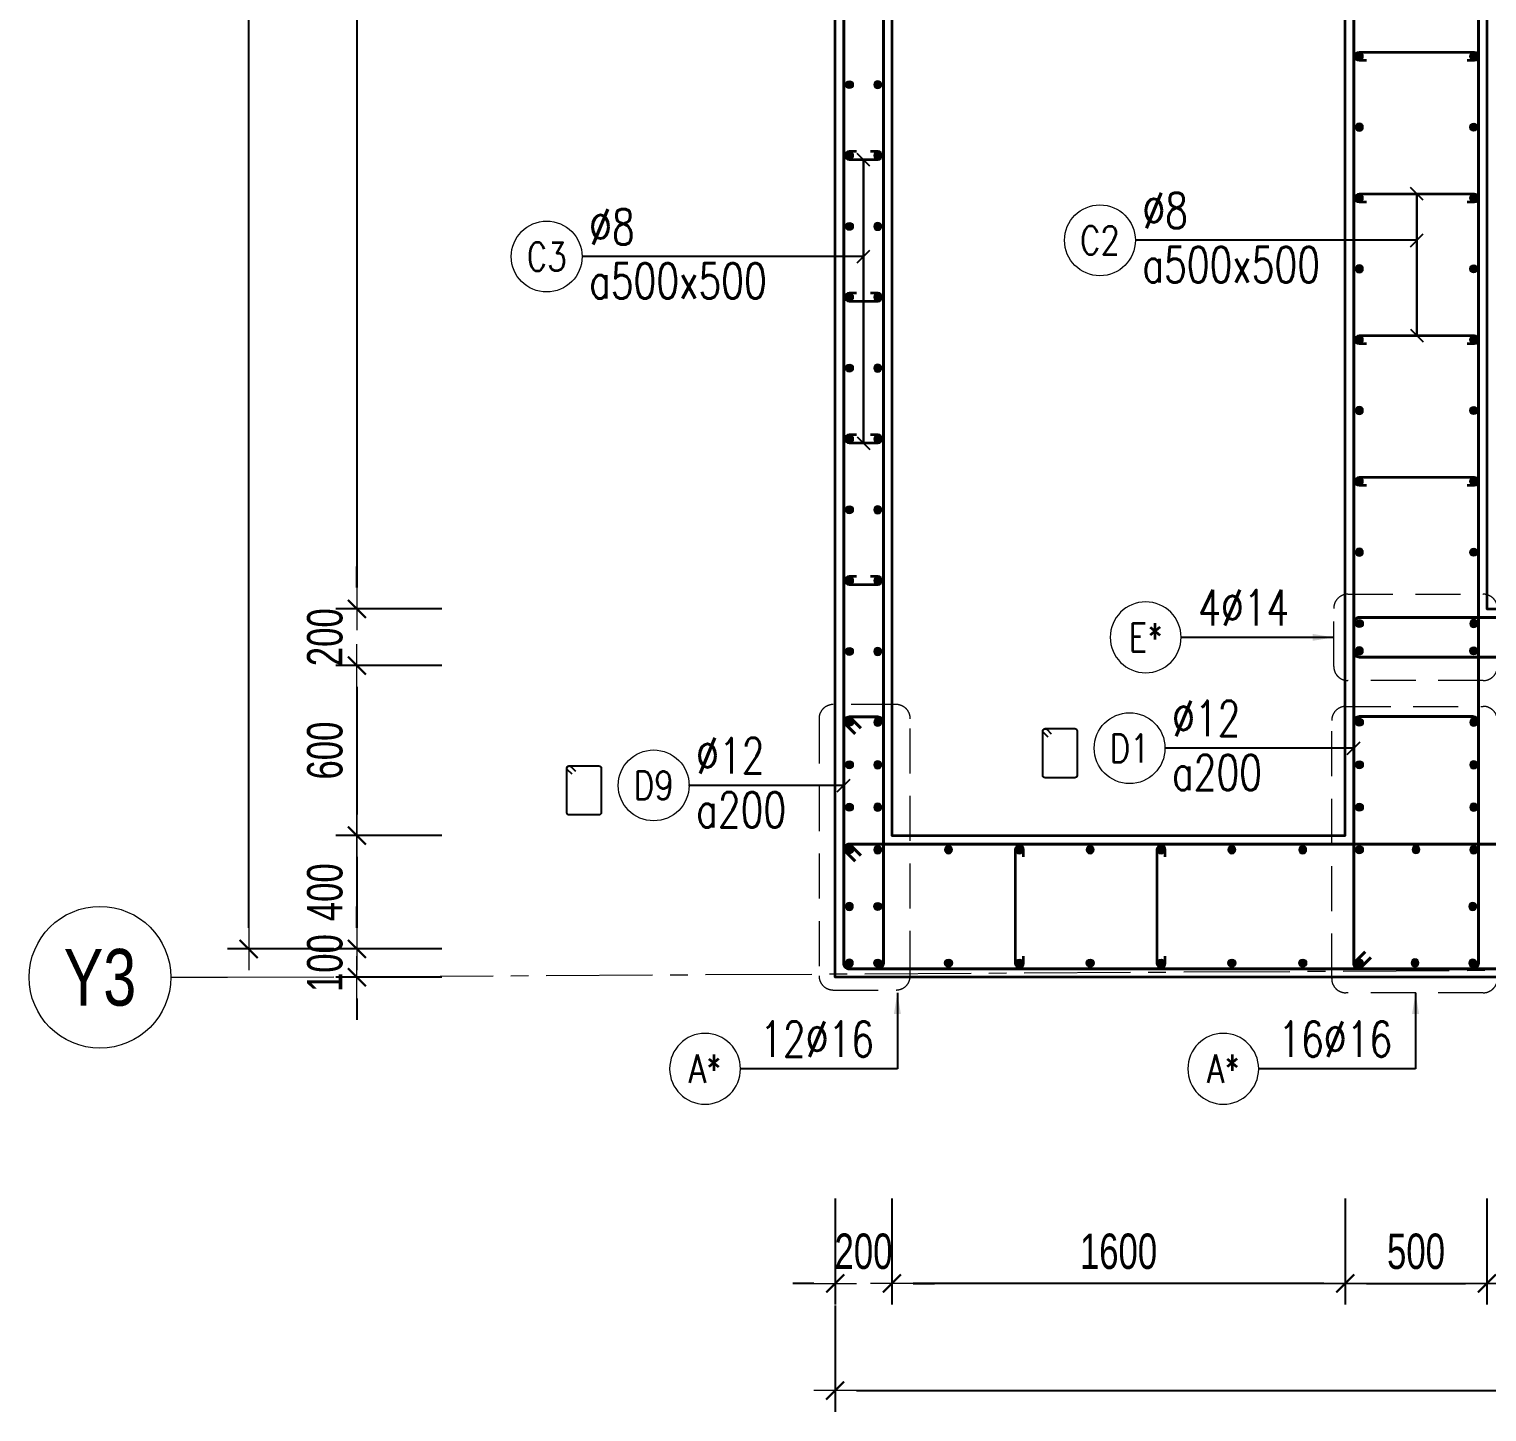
# Model space of a CAD drawing. Header units: millimetres. Extents: x 944027 to 981803, y -83026 to 82675.
# Drawn here: x 944027 to 949171, y -34041 to -29161 of the extents above; entities that cross this region are included whole.
import ezdxf
from ezdxf.enums import TextEntityAlignment as Align

# ---------------------------------------------------------------- set-up
doc = ezdxf.new("R2010")
doc.units = ezdxf.units.MM
doc.header["$MEASUREMENT"] = 0
for name, pattern in [('HIDDEN2', [4.7625, 3.175, -1.5875]), ('HT_Dim Grid$0$CENTER2', [1.125, 0.75, -0.125, 0.125, -0.125]), ('HT_Grid$0$CENTER2', [1.125, 0.75, -0.125, 0.125, -0.125])]:
    doc.linetypes.add(name, pattern=pattern)
doc.layers.get('0').update_dxf_attribs({"lineweight": 20})
doc.layers.get('Defpoints').update_dxf_attribs({"color": 151, "lineweight": 9})
for name, color, linetype, lineweight in [('HT_Dim Grid$0$NDC_S_AXIS', 5, 'HT_Dim Grid$0$CENTER2', 13), ('HT_Dim Grid$0$NDC_S_SYMBOL', 1, 'Continuous', 15), ('HT_Dim Grid$0$NDC_S_TEXT SYMBOL', 7, 'Continuous', 20), ('HT_Grid$0$NDC_S_AXIS', 5, 'HT_Grid$0$CENTER2', 13), ('KC-LEADER', 153, 'Continuous', 18), ('KC-THEP', 6, 'Continuous', 40), ('NDC_S_DIM', 1, 'Continuous', 15), ('NDC_S_HATCH COLUMN AND WALL', 251, 'Continuous', 13), ('NDC_S_HIDDEN', 8, 'HIDDEN2', 13), ('NDC_S_LEADER', 1, 'Continuous', 15), ('NDC_S_REBAR', 4, 'Continuous', 35), ('NDC_S_STIRRUP', 4, 'Continuous', 40), ('NDC_S_VN TEXT', 7, 'Continuous', 20), ('NDC_S_WALL', 6, 'Continuous', 35)]:
    doc.layers.add(name, color=color, linetype=linetype, lineweight=lineweight)
doc.layers.add('Ligature', color=1, linetype='Continuous')
doc.styles.add('HT_Dim Grid$0$NDC_ANNO', font='', dxfattribs={"width": 0.8})
doc.styles.add('NDC_DIM', font='', dxfattribs={"width": 0.75})
doc.styles.add('NDC_EN TXT', font='romans.shx', dxfattribs={"width": 0.8})
doc.styles.get('HT_Dim Grid$0$NDC_ANNO').set_extended_font_data('Dotum')
doc.styles.get('NDC_DIM').set_extended_font_data('Dotum')
doc.dimstyles.new('NDC_dim_30', dxfattribs={"dimscale": 30, "dimtxt": 2.5, "dimasz": 1.5, "dimexe": 1.5, "dimexo": 2.5, "dimgap": 1, "dimtad": 1, "dimdec": 0, "dimzin": 0, "dimdsep": 46, "dimtxsty": 'NDC_DIM', "dimblk": 'DIMMARK', "dimcen": 0.09, "dimdle": 1.2, "dimclrd": 1, "dimclre": 1, "dimclrt": 3, "dimadec": 0, "dimazin": 0, "dimtfac": 1, "dimtdec": 0, "dimtix": 1, "dimtofl": 0, "dimtmove": 0, "dimatfit": 3, "dimfxl": 6, "dimfxlon": 1, "dimtolj": 1, "dimtzin": 0, "dimarcsym": 0})
doc.dimstyles.new('NDC_dim_50', dxfattribs={"dimscale": 50, "dimtxt": 2.5, "dimasz": 1.5, "dimexe": 1.5, "dimexo": 2.5, "dimgap": 1, "dimtad": 1, "dimdec": 0, "dimzin": 0, "dimdsep": 46, "dimtxsty": 'NDC_DIM', "dimblk": 'DIMMARK', "dimcen": 0.09, "dimdle": 1.2, "dimclrd": 1, "dimclre": 1, "dimclrt": 3, "dimadec": 0, "dimazin": 0, "dimtfac": 1, "dimtdec": 0, "dimtix": 1, "dimtofl": 0, "dimtmove": 0, "dimatfit": 3, "dimfxl": 6, "dimfxlon": 1, "dimtolj": 1, "dimtzin": 0, "dimarcsym": 0})

# ---------------------------------------------------------------- blocks, each defined once
blk = doc.blocks.new('THEP')
at = {"layer": 'KC-LEADER', "color": 6}
blk.add_circle((0, 0), 14, dxfattribs=at)
at = {"layer": 'KC-THEP'}
for p, q in [((-14, 0), (14, 0)), ((9.9, 9.9), (-9.9, -9.9)), ((-9.9, 9.9), (9.9, -9.9)), ((0, 14), (0, -14))]:
    blk.add_line(p, q, dxfattribs=at)
blk = doc.blocks.new('DIMMARK')
at = {"layer": 'NDC_S_DIM', "color": 1}
blk.add_line((-1.5, 0), (1, 0), dxfattribs=at)
at = {"layer": 'NDC_S_DIM', "color": 2, "const_width": 0.1}
blk.add_lwpolyline([(-0.424, -0.424), (0.424, 0.424)], dxfattribs=at)
blk = doc.blocks.new('*U9')
blk.add_circle((2.5, 0), 2.5)
at = {"layer": 'NDC_S_VN TEXT', "color": 3, "style": 'NDC_EN TXT', "width": 0.75}
blk.add_attdef('DK2', text='', height=2.5, dxfattribs=at).set_placement((-0.85, 0.85), align=Align.RIGHT)
at = {"layer": 'NDC_S_VN TEXT', "color": 7, "style": 'NDC_EN TXT', "width": 0.8}
blk.add_attdef('SH3', text='', height=2, dxfattribs=at).set_placement((2.5, 0), align=Align.MIDDLE)
blk = doc.blocks.new('*U11')
blk.add_circle((-2.5, 0), 2.5)
at = {"layer": 'NDC_S_VN TEXT', "color": 3, "style": 'NDC_EN TXT', "width": 0.75}
for tag, p in [('DK1', (0.5, 0.85)), ('KC1', (0.5, -2.97))]:
    blk.add_attdef(tag, p, '', height=2.5, dxfattribs=at)
at = {"layer": 'NDC_S_VN TEXT', "color": 7, "style": 'NDC_EN TXT', "width": 0.8}
blk.add_attdef('SH2', text='', height=2, dxfattribs=at).set_placement((-2.5, 0), align=Align.MIDDLE)
blk = doc.blocks.new('*U12')
blk.add_circle((-2.5, 0), 2.5)
at = {"layer": 'NDC_S_VN TEXT', "color": 3, "style": 'NDC_EN TXT', "width": 0.75}
for tag, p in [('DK1', (0.5, 0.85)), ('KC1', (0.5, -2.97))]:
    blk.add_attdef(tag, p, '', height=2.5, dxfattribs=at)
at = {"layer": 'NDC_S_VN TEXT', "color": 7, "style": 'NDC_EN TXT', "width": 0.8}
blk.add_attdef('SH2', text='', height=2, dxfattribs=at).set_placement((-2.5, 0), align=Align.MIDDLE)
blk = doc.blocks.new('*D501')
at = {"layer": 'Defpoints', "color": 0, "transparency": 16777216}
for p in [(944801.6, -23407.1), (948686.8, -23407.1), (948664.1, -32407.1)]:
    blk.add_point(p, dxfattribs=at)
at = {"layer": 'NDC_S_DIM', "color": 1, "lineweight": -2, "transparency": 16777216}
for p, q in [((945101.6, -23407.1), (944726.6, -23407.1)), ((944801.6, -32332.1), (944801.6, -23482.1)), ((945101.6, -32407.1), (944726.6, -32407.1))]:
    blk.add_line(p, q, dxfattribs=at)
at = {"layer": 'NDC_S_DIM', "color": 1, "lineweight": -2, "transparency": 16777216, "xscale": 75, "yscale": 75, "zscale": 75}
for p, rotation in [((944801.6, -23407.1), 90), ((944801.6, -32407.1), 270)]:
    blk.add_blockref('DIMMARK', p, dxfattribs=dict(at, rotation=rotation))
at = {"layer": 'NDC_S_DIM', "color": 3, "transparency": 16777216, "insert": (944689, -27907.1), "char_height": 125, "attachment_point": 5, "rotation": 90, "style": 'NDC_DIM'}
blk.add_mtext('\\A1;9000', dxfattribs=at)
blk = doc.blocks.new('*D502')
at = {"layer": 'Defpoints', "color": 0, "transparency": 16777216}
for p in [(949171.5, -31925.4), (948671.5, -32425.4), (949171.5, -33587.4)]:
    blk.add_point(p, dxfattribs=at)
at = {"layer": 'NDC_S_DIM', "color": 1, "lineweight": -2, "transparency": 16777216}
for p, q in [((948671.5, -33287.4), (948671.5, -33662.4)), ((949171.5, -33287.4), (949171.5, -33662.4)), ((948746.5, -33587.4), (949096.5, -33587.4))]:
    blk.add_line(p, q, dxfattribs=at)
at = {"layer": 'NDC_S_DIM', "color": 1, "lineweight": -2, "transparency": 16777216, "xscale": 75, "yscale": 75, "zscale": 75, "rotation": 180}
blk.add_blockref('DIMMARK', (948671.5, -33587.4), dxfattribs=at)
at = {"layer": 'NDC_S_DIM', "color": 1, "lineweight": -2, "transparency": 16777216, "xscale": 75, "yscale": 75, "zscale": 75}
blk.add_blockref('DIMMARK', (949171.5, -33587.4), dxfattribs=at)
at = {"layer": 'NDC_S_DIM', "color": 3, "transparency": 16777216, "insert": (948921.5, -33474.8), "char_height": 125, "attachment_point": 5, "style": 'NDC_DIM'}
blk.add_mtext('\\A1;500', dxfattribs=at)
blk = doc.blocks.new('*D503')
at = {"layer": 'Defpoints', "color": 0, "transparency": 16777216}
for p in [(949171.5, -31925.4), (951871.5, -31925.4), (951871.5, -33587.4)]:
    blk.add_point(p, dxfattribs=at)
at = {"layer": 'NDC_S_DIM', "color": 1, "lineweight": -2, "transparency": 16777216}
for p, q in [((949171.5, -33287.4), (949171.5, -33662.4)), ((951871.5, -33287.4), (951871.5, -33662.4)), ((949246.5, -33587.4), (951796.5, -33587.4))]:
    blk.add_line(p, q, dxfattribs=at)
at = {"layer": 'NDC_S_DIM', "color": 1, "lineweight": -2, "transparency": 16777216, "xscale": 75, "yscale": 75, "zscale": 75, "rotation": 180}
blk.add_blockref('DIMMARK', (949171.5, -33587.4), dxfattribs=at)
at = {"layer": 'NDC_S_DIM', "color": 1, "lineweight": -2, "transparency": 16777216, "xscale": 75, "yscale": 75, "zscale": 75}
blk.add_blockref('DIMMARK', (951871.5, -33587.4), dxfattribs=at)
at = {"layer": 'NDC_S_DIM', "color": 3, "transparency": 16777216, "insert": (950521.5, -33474.8), "char_height": 125, "attachment_point": 5, "style": 'NDC_DIM'}
blk.add_mtext('\\A1;2700', dxfattribs=at)
blk = doc.blocks.new('*D512')
at = {"layer": 'Defpoints', "color": 0, "transparency": 16777216}
for p in [(957471.5, -32407.1), (946871.5, -32425.4), (957471.5, -33965.6)]:
    blk.add_point(p, dxfattribs=at)
at = {"layer": 'NDC_S_DIM', "color": 1, "lineweight": -2, "transparency": 16777216}
for p, q in [((946871.5, -33665.6), (946871.5, -34040.6)), ((957471.5, -33665.6), (957471.5, -34040.6)), ((946946.5, -33965.6), (957396.5, -33965.6))]:
    blk.add_line(p, q, dxfattribs=at)
at = {"layer": 'NDC_S_DIM', "color": 1, "lineweight": -2, "transparency": 16777216, "xscale": 75, "yscale": 75, "zscale": 75, "rotation": 180}
blk.add_blockref('DIMMARK', (946871.5, -33965.6), dxfattribs=at)
at = {"layer": 'NDC_S_DIM', "color": 1, "lineweight": -2, "transparency": 16777216, "xscale": 75, "yscale": 75, "zscale": 75}
blk.add_blockref('DIMMARK', (957471.5, -33965.6), dxfattribs=at)
at = {"layer": 'NDC_S_DIM', "color": 3, "transparency": 16777216, "insert": (952171.5, -33853.1), "char_height": 125, "attachment_point": 5, "style": 'NDC_DIM'}
blk.add_mtext('\\A1;10600', dxfattribs=at)
blk = doc.blocks.new('*U22')
at = {"layer": 'HT_Dim Grid$0$NDC_S_SYMBOL'}
blk.add_line((5, 0), (9, 0), dxfattribs=at)
blk.add_circle((0, 0), 5, dxfattribs=at)
at = {"layer": 'HT_Dim Grid$0$NDC_S_TEXT SYMBOL', "color": 7, "style": 'HT_Dim Grid$0$NDC_ANNO', "width": 0.8}
blk.add_attdef('GRID', text='', height=4, rotation=270, dxfattribs=at).set_placement((0, 0), align=Align.MIDDLE)
blk = doc.blocks.new('*D475')
at = {"layer": 'Defpoints', "color": 0, "ltscale": 200, "transparency": 16777216}
for p in [(949171.5, -25807.1), (945183.5, -31207.1), (949171.5, -31207.1)]:
    blk.add_point(p, dxfattribs=at)
at = {"layer": 'NDC_S_DIM', "color": 1, "lineweight": -2, "ltscale": 200, "transparency": 16777216}
for p, q in [((945483.5, -25807.1), (945108.5, -25807.1)), ((945183.5, -25882.1), (945183.5, -31132.1)), ((945483.5, -31207.1), (945108.5, -31207.1))]:
    blk.add_line(p, q, dxfattribs=at)
at = {"layer": 'NDC_S_DIM', "color": 1, "lineweight": -2, "ltscale": 200, "transparency": 16777216, "xscale": 75, "yscale": 75, "zscale": 75}
for p, rotation in [((945183.5, -25807.1), 90), ((945183.5, -31207.1), 270)]:
    blk.add_blockref('DIMMARK', p, dxfattribs=dict(at, rotation=rotation))
at = {"layer": 'NDC_S_DIM', "color": 3, "ltscale": 200, "transparency": 16777216, "insert": (945070.9, -28507.1), "char_height": 125, "attachment_point": 5, "rotation": 90, "style": 'NDC_DIM'}
blk.add_mtext('\\A1;5400', dxfattribs=at)
blk = doc.blocks.new('*D476')
at = {"layer": 'Defpoints', "color": 0, "ltscale": 200, "transparency": 16777216}
for p in [(949171.5, -31207.1), (945183.5, -31407.1), (949171.5, -31407.1)]:
    blk.add_point(p, dxfattribs=at)
at = {"layer": 'NDC_S_DIM', "color": 1, "lineweight": -2, "ltscale": 200, "transparency": 16777216}
for p, q in [((945183.5, -31132.1), (945183.5, -31057.1)), ((945483.5, -31207.1), (945108.5, -31207.1)), ((945483.5, -31407.1), (945108.5, -31407.1)), ((945183.5, -31482.1), (945183.5, -31557.1))]:
    blk.add_line(p, q, dxfattribs=at)
at = {"layer": 'NDC_S_DIM', "color": 1, "lineweight": -2, "ltscale": 200, "transparency": 16777216, "xscale": 75, "yscale": 75, "zscale": 75}
for p, rotation in [((945183.5, -31207.1), 270), ((945183.5, -31407.1), 90)]:
    blk.add_blockref('DIMMARK', p, dxfattribs=dict(at, rotation=rotation))
at = {"layer": 'NDC_S_DIM', "color": 3, "ltscale": 200, "transparency": 16777216, "insert": (945070.9, -31307.1), "char_height": 125, "attachment_point": 5, "rotation": 90, "style": 'NDC_DIM'}
blk.add_mtext('\\A1;200', dxfattribs=at)
blk = doc.blocks.new('*D477')
at = {"layer": 'Defpoints', "color": 0, "ltscale": 200, "transparency": 16777216}
for p in [(949171.5, -31407.1), (945183.5, -32007.1), (949171.5, -32007.1)]:
    blk.add_point(p, dxfattribs=at)
at = {"layer": 'NDC_S_DIM', "color": 1, "lineweight": -2, "ltscale": 200, "transparency": 16777216}
for p, q in [((945483.5, -31407.1), (945108.5, -31407.1)), ((945183.5, -31482.1), (945183.5, -31932.1)), ((945483.5, -32007.1), (945108.5, -32007.1))]:
    blk.add_line(p, q, dxfattribs=at)
at = {"layer": 'NDC_S_DIM', "color": 1, "lineweight": -2, "ltscale": 200, "transparency": 16777216, "xscale": 75, "yscale": 75, "zscale": 75}
for p, rotation in [((945183.5, -31407.1), 90), ((945183.5, -32007.1), 270)]:
    blk.add_blockref('DIMMARK', p, dxfattribs=dict(at, rotation=rotation))
at = {"layer": 'NDC_S_DIM', "color": 3, "ltscale": 200, "transparency": 16777216, "insert": (945070.9, -31707.1), "char_height": 125, "attachment_point": 5, "rotation": 90, "style": 'NDC_DIM'}
blk.add_mtext('\\A1;600', dxfattribs=at)
blk = doc.blocks.new('*D478')
at = {"layer": 'Defpoints', "color": 0, "ltscale": 200, "transparency": 16777216}
for p in [(949171.5, -32007.1), (945183.5, -32407.1), (949171.5, -32407.1)]:
    blk.add_point(p, dxfattribs=at)
at = {"layer": 'NDC_S_DIM', "color": 1, "lineweight": -2, "ltscale": 200, "transparency": 16777216}
for p, q in [((945483.5, -32007.1), (945108.5, -32007.1)), ((945183.5, -32082.1), (945183.5, -32332.1)), ((945483.5, -32407.1), (945108.5, -32407.1))]:
    blk.add_line(p, q, dxfattribs=at)
at = {"layer": 'NDC_S_DIM', "color": 1, "lineweight": -2, "ltscale": 200, "transparency": 16777216, "xscale": 75, "yscale": 75, "zscale": 75}
for p, rotation in [((945183.5, -32007.1), 90), ((945183.5, -32407.1), 270)]:
    blk.add_blockref('DIMMARK', p, dxfattribs=dict(at, rotation=rotation))
at = {"layer": 'NDC_S_DIM', "color": 3, "ltscale": 200, "transparency": 16777216, "insert": (945070.9, -32207.1), "char_height": 125, "attachment_point": 5, "rotation": 90, "style": 'NDC_DIM'}
blk.add_mtext('\\A1;400', dxfattribs=at)
blk = doc.blocks.new('*D479')
at = {"layer": 'Defpoints', "color": 0, "ltscale": 200, "transparency": 16777216}
for p in [(949171.5, -32407.1), (945183.5, -32507.1), (949171.5, -32507.1)]:
    blk.add_point(p, dxfattribs=at)
at = {"layer": 'NDC_S_DIM', "color": 1, "lineweight": -2, "ltscale": 200, "transparency": 16777216}
for p, q in [((945183.5, -32332.1), (945183.5, -32257.1)), ((945483.5, -32407.1), (945108.5, -32407.1)), ((945483.5, -32507.1), (945108.5, -32507.1)), ((945183.5, -32582.1), (945183.5, -32657.1))]:
    blk.add_line(p, q, dxfattribs=at)
at = {"layer": 'NDC_S_DIM', "color": 1, "lineweight": -2, "ltscale": 200, "transparency": 16777216, "xscale": 75, "yscale": 75, "zscale": 75}
for p, rotation in [((945183.5, -32407.1), 270), ((945183.5, -32507.1), 90)]:
    blk.add_blockref('DIMMARK', p, dxfattribs=dict(at, rotation=rotation))
at = {"layer": 'NDC_S_DIM', "color": 3, "ltscale": 200, "transparency": 16777216, "insert": (945070.9, -32457.1), "char_height": 125, "attachment_point": 5, "rotation": 90, "style": 'NDC_DIM'}
blk.add_mtext('\\A1;100', dxfattribs=at)
blk = doc.blocks.new('*U470')
at = {"layer": 'NDC_S_REBAR'}
blk.add_lwpolyline([(25, 15), (50, 15, -1), (50, -15), (-50, -15, -1), (-50, 15), (-25, 15)], format="xyb", dxfattribs=at)
blk = doc.blocks.new('*U471')
at = {"layer": 'NDC_S_HATCH COLUMN AND WALL', "color": 0, "linetype": 'ByBlock', "lineweight": -2, "transparency": 16777216}
for p in [(0, 1500), (0, 1000), (0, 500), (0, 0)]:
    blk.add_blockref('*U470', p, dxfattribs=at)
blk = doc.blocks.new('*D769')
at = {"layer": 'Defpoints', "color": 0, "ltscale": 200, "transparency": 16777216}
for p in [(947071.5, -32007.1), (948671.5, -32425.4), (947071.5, -33587.4)]:
    blk.add_point(p, dxfattribs=at)
at = {"layer": 'NDC_S_DIM', "color": 1, "lineweight": -2, "ltscale": 200, "transparency": 16777216}
for p, q in [((947071.5, -33287.4), (947071.5, -33662.4)), ((948671.5, -33287.4), (948671.5, -33662.4)), ((948596.5, -33587.4), (947146.5, -33587.4))]:
    blk.add_line(p, q, dxfattribs=at)
at = {"layer": 'NDC_S_DIM', "color": 1, "lineweight": -2, "ltscale": 200, "transparency": 16777216, "xscale": 75, "yscale": 75, "zscale": 75, "rotation": 180}
blk.add_blockref('DIMMARK', (947071.5, -33587.4), dxfattribs=at)
at = {"layer": 'NDC_S_DIM', "color": 1, "lineweight": -2, "ltscale": 200, "transparency": 16777216, "xscale": 75, "yscale": 75, "zscale": 75}
blk.add_blockref('DIMMARK', (948671.5, -33587.4), dxfattribs=at)
at = {"layer": 'NDC_S_DIM', "color": 3, "ltscale": 200, "transparency": 16777216, "insert": (947871.5, -33474.8), "char_height": 125, "attachment_point": 5, "style": 'NDC_DIM'}
blk.add_mtext('\\A1;1600', dxfattribs=at)
blk = doc.blocks.new('*D770')
at = {"layer": 'Defpoints', "color": 0, "ltscale": 200, "transparency": 16777216}
for p in [(946871.5, -32007.1), (947071.5, -32007.1), (946871.5, -33587.4)]:
    blk.add_point(p, dxfattribs=at)
at = {"layer": 'NDC_S_DIM', "color": 1, "lineweight": -2, "ltscale": 200, "transparency": 16777216}
for p, q in [((946871.5, -33287.4), (946871.5, -33662.4)), ((947071.5, -33287.4), (947071.5, -33662.4)), ((946796.5, -33587.4), (946721.5, -33587.4)), ((947146.5, -33587.4), (947221.5, -33587.4))]:
    blk.add_line(p, q, dxfattribs=at)
at = {"layer": 'NDC_S_DIM', "color": 1, "lineweight": -2, "ltscale": 200, "transparency": 16777216, "xscale": 75, "yscale": 75, "zscale": 75}
blk.add_blockref('DIMMARK', (946871.5, -33587.4), dxfattribs=at)
at = {"layer": 'NDC_S_DIM', "color": 1, "lineweight": -2, "ltscale": 200, "transparency": 16777216, "xscale": 75, "yscale": 75, "zscale": 75, "rotation": 180}
blk.add_blockref('DIMMARK', (947071.5, -33587.4), dxfattribs=at)
at = {"layer": 'NDC_S_DIM', "color": 3, "ltscale": 200, "transparency": 16777216, "insert": (946971.5, -33474.8), "char_height": 125, "attachment_point": 5, "style": 'NDC_DIM'}
blk.add_mtext('\\A1;200', dxfattribs=at)

msp = doc.modelspace()

# ---------------------------------------------------------------- linework, layer by layer
at = {"layer": 'HT_Grid$0$NDC_S_AXIS', "ltscale": 500}
msp.add_line((944726.6, -32507.1), (962802.4, -32407.1), dxfattribs=at)
at = {"layer": 'Ligature'}
for points in [[(947622.6, -31659.6), (947606.7, -31643.6, -0.668179), (947612.4, -31629.7), (947717.1, -31629.7, -0.414214), (947725.2, -31637.9), (947725.2, -31795, -0.414214), (947717.1, -31803.1), (947612.4, -31803.1, -0.414214), (947604.3, -31795), (947604.3, -31637.9, -0.668179), (947618.2, -31632.1), (947634.2, -31648.1)], [(945943, -31790.9), (945927, -31774.9, -0.668179), (945932.8, -31761), (946037.4, -31761, -0.414214), (946045.6, -31769.2), (946045.6, -31926.3, -0.414214), (946037.4, -31934.4), (945932.8, -31934.4, -0.414214), (945924.6, -31926.3), (945924.6, -31769.2, -0.668179), (945938.5, -31763.4), (945954.5, -31779.4)]]:
    msp.add_lwpolyline(points, format="xyb", dxfattribs=at)
at = {"layer": 'NDC_S_HIDDEN', "ltscale": 50}
for points in [[(948681.2, -31155.1), (949158.7, -31155.1, -0.414214), (949208.7, -31205.1), (949208.7, -31410.1, -0.414214), (949158.7, -31460.1), (948681.2, -31460.1, -0.414214), (948631.2, -31410.1), (948631.2, -31205.1, -0.414214)], [(946864.4, -32552), (947086.5, -32552, 0.414214), (947136.5, -32502), (947136.5, -31594.5, 0.414214), (947086.5, -31544.5), (946864.4, -31544.5, 0.414214), (946814.4, -31594.5), (946814.4, -32502, 0.414214)], [(948673.8, -31551.1), (949158.7, -31551.1, -0.414214), (949208.7, -31601.1), (949208.7, -32511.8, -0.414214), (949158.7, -32561.8), (948673.8, -32561.8, -0.414214), (948623.8, -32511.8), (948623.8, -31601.1, -0.414214)]]:
    msp.add_lwpolyline(points, format="xyb", close=True, dxfattribs=at)
at = {"layer": 'NDC_S_REBAR'}
for points in [[(948746.5, -29272.1), (948721.5, -29272.1, -1), (948721.5, -29242.1), (949126.9, -29242.1, -1), (949126.9, -29272.1), (949101.9, -29272.1)], [(948746.5, -29772.1), (948721.5, -29772.1, -1), (948721.5, -29742.1), (949126.9, -29742.1, -1), (949126.9, -29772.1), (949101.9, -29772.1)], [(948746.5, -30272.1), (948721.5, -30272.1, -1), (948721.5, -30242.1), (949126.9, -30242.1, -1), (949126.9, -30272.1), (949101.9, -30272.1)], [(948746.5, -30772.1), (948721.5, -30772.1, -1), (948721.5, -30742.1), (949126.9, -30742.1, -1), (949126.9, -30772.1), (949101.9, -30772.1)], [(947536.5, -32082.1), (947536.5, -32057.1, 1), (947506.5, -32057.1), (947506.5, -32457.1, 1), (947536.5, -32457.1), (947536.5, -32432.1)], [(948036.5, -32082.1), (948036.5, -32057.1, 1), (948006.5, -32057.1), (948006.5, -32457.1, 1), (948036.5, -32457.1), (948036.5, -32432.1)]]:
    msp.add_lwpolyline(points, format="xyb", dxfattribs=at)
at = {"layer": 'NDC_S_STIRRUP'}
for points in [[(946941.5, -23397.1), (946901.5, -23357.1, -0.414214), (946921.5, -23337.1), (947021.5, -23337.1, -0.414214), (947041.5, -23357.1), (947041.5, -32457.1, -0.414214), (947021.5, -32477.1), (946921.5, -32477.1, -0.414214), (946901.5, -32457.1), (946901.5, -23357.1, -0.414214), (946921.5, -23337.1), (946961.5, -23377.1)], [(948741.5, -23397.1), (948701.5, -23357.1, -0.414214), (948721.5, -23337.1), (949121.5, -23337.1, -0.414214), (949141.5, -23357.1), (949141.5, -32457.1, -0.414214), (949121.5, -32477.1), (948721.5, -32477.1, -0.414214), (948701.5, -32457.1), (948701.5, -23357.1, -0.414214), (948721.5, -23337.1), (948761.5, -23377.1)], [(952081.5, -31337.1), (952121.5, -31377.1, 0.414214), (952141.5, -31357.1), (952141.5, -31257.1, 0.414214), (952121.5, -31237.1), (948721.5, -31237.1, 0.414214), (948701.5, -31257.1), (948701.5, -31357.1, 0.414358), (948721.5, -31377.1), (952121.5, -31377.1, 0.414214), (952141.5, -31357.1), (952101.5, -31317.1)], [(946941.5, -31648.3), (946901.5, -31608.3, -0.414214), (946921.5, -31588.3), (947021.5, -31588.3, -0.414214), (947041.5, -31608.3), (947041.5, -32457.1, -0.414214), (947021.5, -32477.1), (946921.5, -32477.1, -0.414214), (946901.5, -32457.1), (946901.5, -31608.3, -0.414214), (946921.5, -31588.3), (946961.5, -31628.3)], [(948741.5, -32417.1), (948701.5, -32457.1, 0.414214), (948721.5, -32477.1), (949121.5, -32477.1, 0.414214), (949141.5, -32457.1), (949141.5, -31607.2, 0.414214), (949121.5, -31587.2), (948721.5, -31587.2, 0.414214), (948701.5, -31607.2), (948701.5, -32457.1, 0.414214), (948721.5, -32477.1), (948761.5, -32437.1)], [(946961.5, -32077.1), (946921.5, -32037.1, 0.414214), (946901.5, -32057.1), (946901.5, -32457.1, 0.414214), (946921.5, -32477.1), (952121.5, -32477.1, 0.414214), (952141.5, -32457.1), (952141.5, -32057.1, 0.414214), (952121.5, -32037.1), (946921.5, -32037.1, 0.414214), (946901.5, -32057.1), (946941.5, -32097.1)]]:
    msp.add_lwpolyline(points, format="xyb", dxfattribs=at)
at = {"layer": 'NDC_S_WALL', "ltscale": 10}
for points in [[(949171.5, -25807.1), (949171.5, -31207.1), (951871.5, -31207.1), (951871.5, -30557.1), (952171.5, -30557.1), (952171.5, -32507.1), (948671.5, -32507.1), (948671.5, -32507.1), (946871.5, -32507.1), (946871.5, -23307.1)], [(947071.5, -23807.1), (947071.5, -32007.1), (948671.5, -32007.1), (948671.5, -23807.1)]]:
    msp.add_lwpolyline(points, dxfattribs=at)

# ---------------------------------------------------------------- block references
at = {"layer": 'HT_Dim Grid$0$NDC_S_AXIS'}
ref = msp.add_blockref('*U22', (944276.6, -32507.1), dxfattribs=dict(at, xscale=50, yscale=50, zscale=150))
ref.add_attrib('GRID', 'Y3', dxfattribs={"layer": 'HT_Dim Grid$0$NDC_S_TEXT SYMBOL', "color": 7, "height": 200, "style": 'HT_Dim Grid$0$NDC_ANNO', "width": 0.8}).set_placement((944276.6, -32507.1), align=Align.MIDDLE)
at = {"layer": 'KC-THEP', "xscale": -1}
for p, rotation in [((948721.5, -29257.1), 170.331435563619), ((947021.5, -29357.1), 350.3314355636191), ((948721.5, -29507.1), 170.331435563619), ((947021.5, -29607.1), 350.3314355636191), ((948721.5, -29757.1), 170.331435563619), ((947021.5, -29857.1), 350.3314355636191), ((948721.5, -30007.1), 170.331435563619), ((947021.5, -30107.1), 350.3314355636191), ((948721.5, -30257.1), 170.331435563619), ((947021.5, -30357.1), 350.3314355636191), ((948721.5, -30507.1), 170.331435563619), ((947021.5, -30607.1), 350.3314355636191), ((948721.5, -30757.1), 170.331435563619), ((947021.5, -30857.1), 350.3314355636191), ((948721.5, -31007.1), 170.331435563619), ((947021.5, -31107.1), 350.3314355636191), ((949125, -31258.9), 170.331435563619), ((947021.5, -31357.1), 350.3314355636191), ((948721.5, -31355.2), 170.331435563619), ((947021.5, -31607.1), 350.3314355636191), ((949125, -31607.1), 170.331435563619), ((947021.5, -31757.1), 350.3314355636191), ((949125, -31757.1), 170.331435563619), ((947021.5, -31907.1), 350.3314355636191), ((949125, -31907.1), 170.331435563619), ((947021.5, -32057.1), 350.3314355636191), ((947271.5, -32057.1), 350.3314355636191), ((947521.5, -32057.1), 350.3314355636191), ((947771.5, -32057.1), 350.3314355636191), ((948021.5, -32057.1), 350.3314355636191), ((948271.5, -32057.1), 350.3314355636191), ((948521.5, -32057.1), 350.3314355636191), ((948921.4, -32056.4), 170.331435563619), ((949125, -32057.1), 170.331435563619), ((946921.5, -32257.1), 170.331435563619), ((949121.5, -32257.1), 170.331435563619), ((946921.5, -32457.1), 170.331435563619), ((948721.5, -32457.1), 170.331435563619), ((948917.9, -32456.4), 170.331435563619), ((949121.5, -32457.1), 170.331435563619)]:
    msp.add_blockref('THEP', p, dxfattribs=dict(at, rotation=rotation))
at = {"layer": 'KC-THEP'}
for p, rotation in [((949125, -29257.1), 9.668564436380926), ((946921.5, -29357.1), 9.668564436380946), ((949125, -29507.1), 9.668564436380926), ((946921.5, -29607.1), 9.668564436380946), ((949125, -29757.1), 9.668564436380926), ((946921.5, -29857.1), 9.668564436380946), ((949125, -30007.1), 9.668564436380926), ((946921.5, -30107.1), 9.668564436380946), ((949125, -30257.1), 9.668564436380926), ((946921.5, -30357.1), 9.668564436380946), ((949125, -30507.1), 9.668564436380926), ((946921.5, -30607.1), 9.668564436380946), ((949125, -30757.1), 9.668564436380926), ((946921.5, -30857.1), 9.668564436380946), ((949125, -31007.1), 9.668564436380926), ((946921.5, -31107.1), 9.668564436380946), ((948721.5, -31258.9), 9.668564436380946), ((946921.5, -31357.1), 9.668564436380946), ((949125, -31355.2), 9.668564436380946), ((946921.5, -31607.1), 9.668564436380946), ((948721.5, -31607.1), 9.668564436380946), ((946921.5, -31757.1), 9.668564436380946), ((948721.5, -31757.1), 9.668564436380946), ((946921.5, -31907.1), 9.668564436380946), ((948721.5, -31907.1), 9.668564436380946), ((946921.5, -32057.1), 9.668564436380946), ((948721.5, -32057.1), 9.668564436380946), ((947021.5, -32257.1), 189.6685644363809), ((947021.5, -32457.1), 189.6685644363809), ((947271.5, -32457.1), 189.6685644363809), ((947521.5, -32457.1), 189.6685644363809), ((947771.5, -32457.1), 189.6685644363809), ((948021.5, -32457.1), 189.6685644363809), ((948271.5, -32457.1), 189.6685644363809), ((948521.5, -32457.1), 189.6685644363809)]:
    msp.add_blockref('THEP', p, dxfattribs=dict(at, rotation=rotation))
at = {"layer": 'NDC_S_HATCH COLUMN AND WALL'}
msp.add_blockref('*U471', (946971.5, -31107.1), dxfattribs=at)
at = {"layer": 'NDC_S_VN TEXT', "xscale": 50, "yscale": 50, "zscale": 50}
for name, p, values in [('*U12', (947930.9, -29906.4), {'SH2': 'C2', 'DK1': '%%c8', 'KC1': 'a500x500'}), ('*U11', (945978.2, -29963.7), {'SH2': 'C3', 'DK1': '%%c8', 'KC1': 'a500x500'}), ('*U11', (948035.5, -31698.6), {'SH2': 'D1', 'DK1': '%%C12', 'KC1': 'a200'}), ('*U11', (946355.9, -31829.9), {'SH2': 'D9', 'DK1': '%%C12', 'KC1': 'a200'})]:
    msp.add_blockref(name, p, dxfattribs=at).add_auto_attribs(values)
at = {"layer": 'NDC_S_VN TEXT'}
ref = msp.add_blockref('*U9', (948092.4, -31307.4), dxfattribs=dict(at, xscale=-50, yscale=50, zscale=50))
ref.add_attrib('SH3', 'E*', dxfattribs={"color": 7, "height": 100, "style": 'NDC_EN TXT', "width": 0.8}).set_placement((947967.4, -31307.4), align=Align.MIDDLE)
ref.add_attrib('DK2', '4%%C14', dxfattribs={"color": 3, "height": 125, "style": 'NDC_EN TXT', "width": 0.75}).set_placement((948474.1, -31265.1), align=Align.RIGHT)
ref = msp.add_blockref('*U9', (946537.2, -32830.1), dxfattribs=dict(at, xscale=-50, yscale=50, zscale=50))
ref.add_attrib('SH3', 'A*', dxfattribs={"color": 7, "height": 100, "style": 'NDC_EN TXT', "width": 0.8}).set_placement((946412.2, -32830.1), align=Align.MIDDLE)
ref.add_attrib('DK2', '12%%C16', dxfattribs={"color": 3, "height": 125, "style": 'NDC_EN TXT', "width": 0.75}).set_placement((947008.3, -32787.8), align=Align.RIGHT)
ref = msp.add_blockref('*U9', (948366.2, -32830.1), dxfattribs=dict(at, xscale=-50, yscale=50, zscale=50))
ref.add_attrib('SH3', 'A*', dxfattribs={"color": 7, "height": 100, "style": 'NDC_EN TXT', "width": 0.8}).set_placement((948241.2, -32830.1), align=Align.MIDDLE)
ref.add_attrib('DK2', '16%%C16', dxfattribs={"color": 3, "height": 125, "style": 'NDC_EN TXT', "width": 0.75}).set_placement((948837.2, -32787.8), align=Align.RIGHT)

# ---------------------------------------------------------------- dimensions: what is measured, and where the dimension line sits
at = {"layer": 'NDC_S_DIM'}
dim = msp.add_linear_dim(base=(944801.6, -23407.1), p1=(948664.1, -32407.1), p2=(948686.8, -23407.1), angle=90, dimstyle='NDC_dim_50', dxfattribs=at)
dim.commit()
dim.dimension.update_dxf_attribs({"geometry": '*D501', "text_midpoint": (944689, -27907.1)})
at = {"layer": 'NDC_S_DIM', "ltscale": 200}
for base, p1, p2, picture, middle in [((945183.5, -31207.1), (949171.5, -25807.1), (949171.5, -31207.1), '*D475', (945070.9, -28507.1)), ((945183.5, -31407.1), (949171.5, -31207.1), (949171.5, -31407.1), '*D476', (945070.9, -31307.1)), ((945183.5, -32007.1), (949171.5, -31407.1), (949171.5, -32007.1), '*D477', (945070.9, -31707.1)), ((945183.5, -32407.1), (949171.5, -32007.1), (949171.5, -32407.1), '*D478', (945070.9, -32207.1)), ((945183.5, -32507.1), (949171.5, -32407.1), (949171.5, -32507.1), '*D479', (945070.9, -32457.1))]:
    dim = msp.add_linear_dim(base=base, p1=p1, p2=p2, angle=90, dimstyle='NDC_dim_50', override={"dimtmove": 1}, dxfattribs=at)
    dim.commit()
    dim.dimension.update_dxf_attribs({"geometry": picture, "text_midpoint": middle})
at = {"layer": 'NDC_S_DIM'}
for base, p1, p2, picture, middle in [((949171.5, -33587.4), (948671.5, -32425.4), (949171.5, -31925.4), '*D502', (948921.5, -33474.8)), ((957471.5, -33965.6), (946871.5, -32425.4), (957471.5, -32407.1), '*D512', (952171.5, -33853.1))]:
    dim = msp.add_linear_dim(base=base, p1=p1, p2=p2, dimstyle='NDC_dim_50', dxfattribs=at)
    dim.commit()
    dim.dimension.update_dxf_attribs({"geometry": picture, "text_midpoint": middle})
dim = msp.add_linear_dim(base=(951871.5, -33587.4), p1=(949171.5, -31925.4), p2=(951871.5, -31925.4), dimstyle='NDC_dim_50', override={"dimtmove": 1}, dxfattribs=at)
dim.commit()
dim.dimension.update_dxf_attribs({"geometry": '*D503', "text_midpoint": (950521.5, -33474.8)})
at = {"layer": 'NDC_S_DIM', "ltscale": 200}
for base, p1, p2, picture, middle in [((946871.5, -33587.4), (947071.5, -32007.1), (946871.5, -32007.1), '*D770', (946971.5, -33474.8)), ((947071.5, -33587.4), (948671.5, -32425.4), (947071.5, -32007.1), '*D769', (947871.5, -33474.8))]:
    dim = msp.add_linear_dim(base=base, p1=p1, p2=p2, dimstyle='NDC_dim_50', override={"dimtmove": 1}, dxfattribs=at)
    dim.commit()
    dim.dimension.update_dxf_attribs({"geometry": picture, "text_midpoint": middle})

# ---------------------------------------------------------------- leaders
at = {"layer": 'NDC_S_LEADER'}
for points, dimstyle, override in [([(946971.5, -29622.1), (946971.5, -30622.1)], 'NDC_dim_30', {"dimtad": 0, "dimldrblk": 'Oblique'}), ([(946971.5, -30622.1), (946971.5, -29622.1)], 'NDC_dim_30', {"dimtad": 0, "dimldrblk": 'Oblique'}), ([(948924.2, -29742.1), (948924.2, -30242.1)], 'NDC_dim_30', {"dimtad": 0, "dimldrblk": 'Oblique'}), ([(948924.2, -30242.1), (948924.2, -29742.1)], 'NDC_dim_30', {"dimtad": 0, "dimldrblk": 'Oblique'}), ([(948924.2, -29906.4), (947930.9, -29906.4)], 'NDC_dim_30', {"dimtad": 0, "dimldrblk": 'Oblique'}), ([(946971.5, -29963.7), (945978.2, -29963.7)], 'NDC_dim_30', {"dimtad": 0, "dimldrblk": 'Oblique'}), ([(948631.2, -31307.6), (948092.4, -31307.6)], 'NDC_dim_50', {"dimgap": 1, "dimtad": 0}), ([(948701.5, -31698.6), (948033.5, -31698.6)], 'NDC_dim_30', {"dimtad": 0, "dimldrblk": 'Oblique'}), ([(946901.5, -31829.9), (946353.8, -31829.9)], 'NDC_dim_30', {"dimtad": 0, "dimldrblk": 'Oblique'}), ([(947091, -32561.8), (947091, -32830.3), (946537.2, -32830.3)], 'NDC_dim_50', {"dimgap": 1, "dimtad": 0}), ([(948919.9, -32561.8), (948919.9, -32830.3), (948366.2, -32830.3)], 'NDC_dim_50', {"dimgap": 1, "dimtad": 0})]:
    msp.add_leader(points, dimstyle=dimstyle, override=override, dxfattribs=at)

doc.saveas('drawing.dxf')
